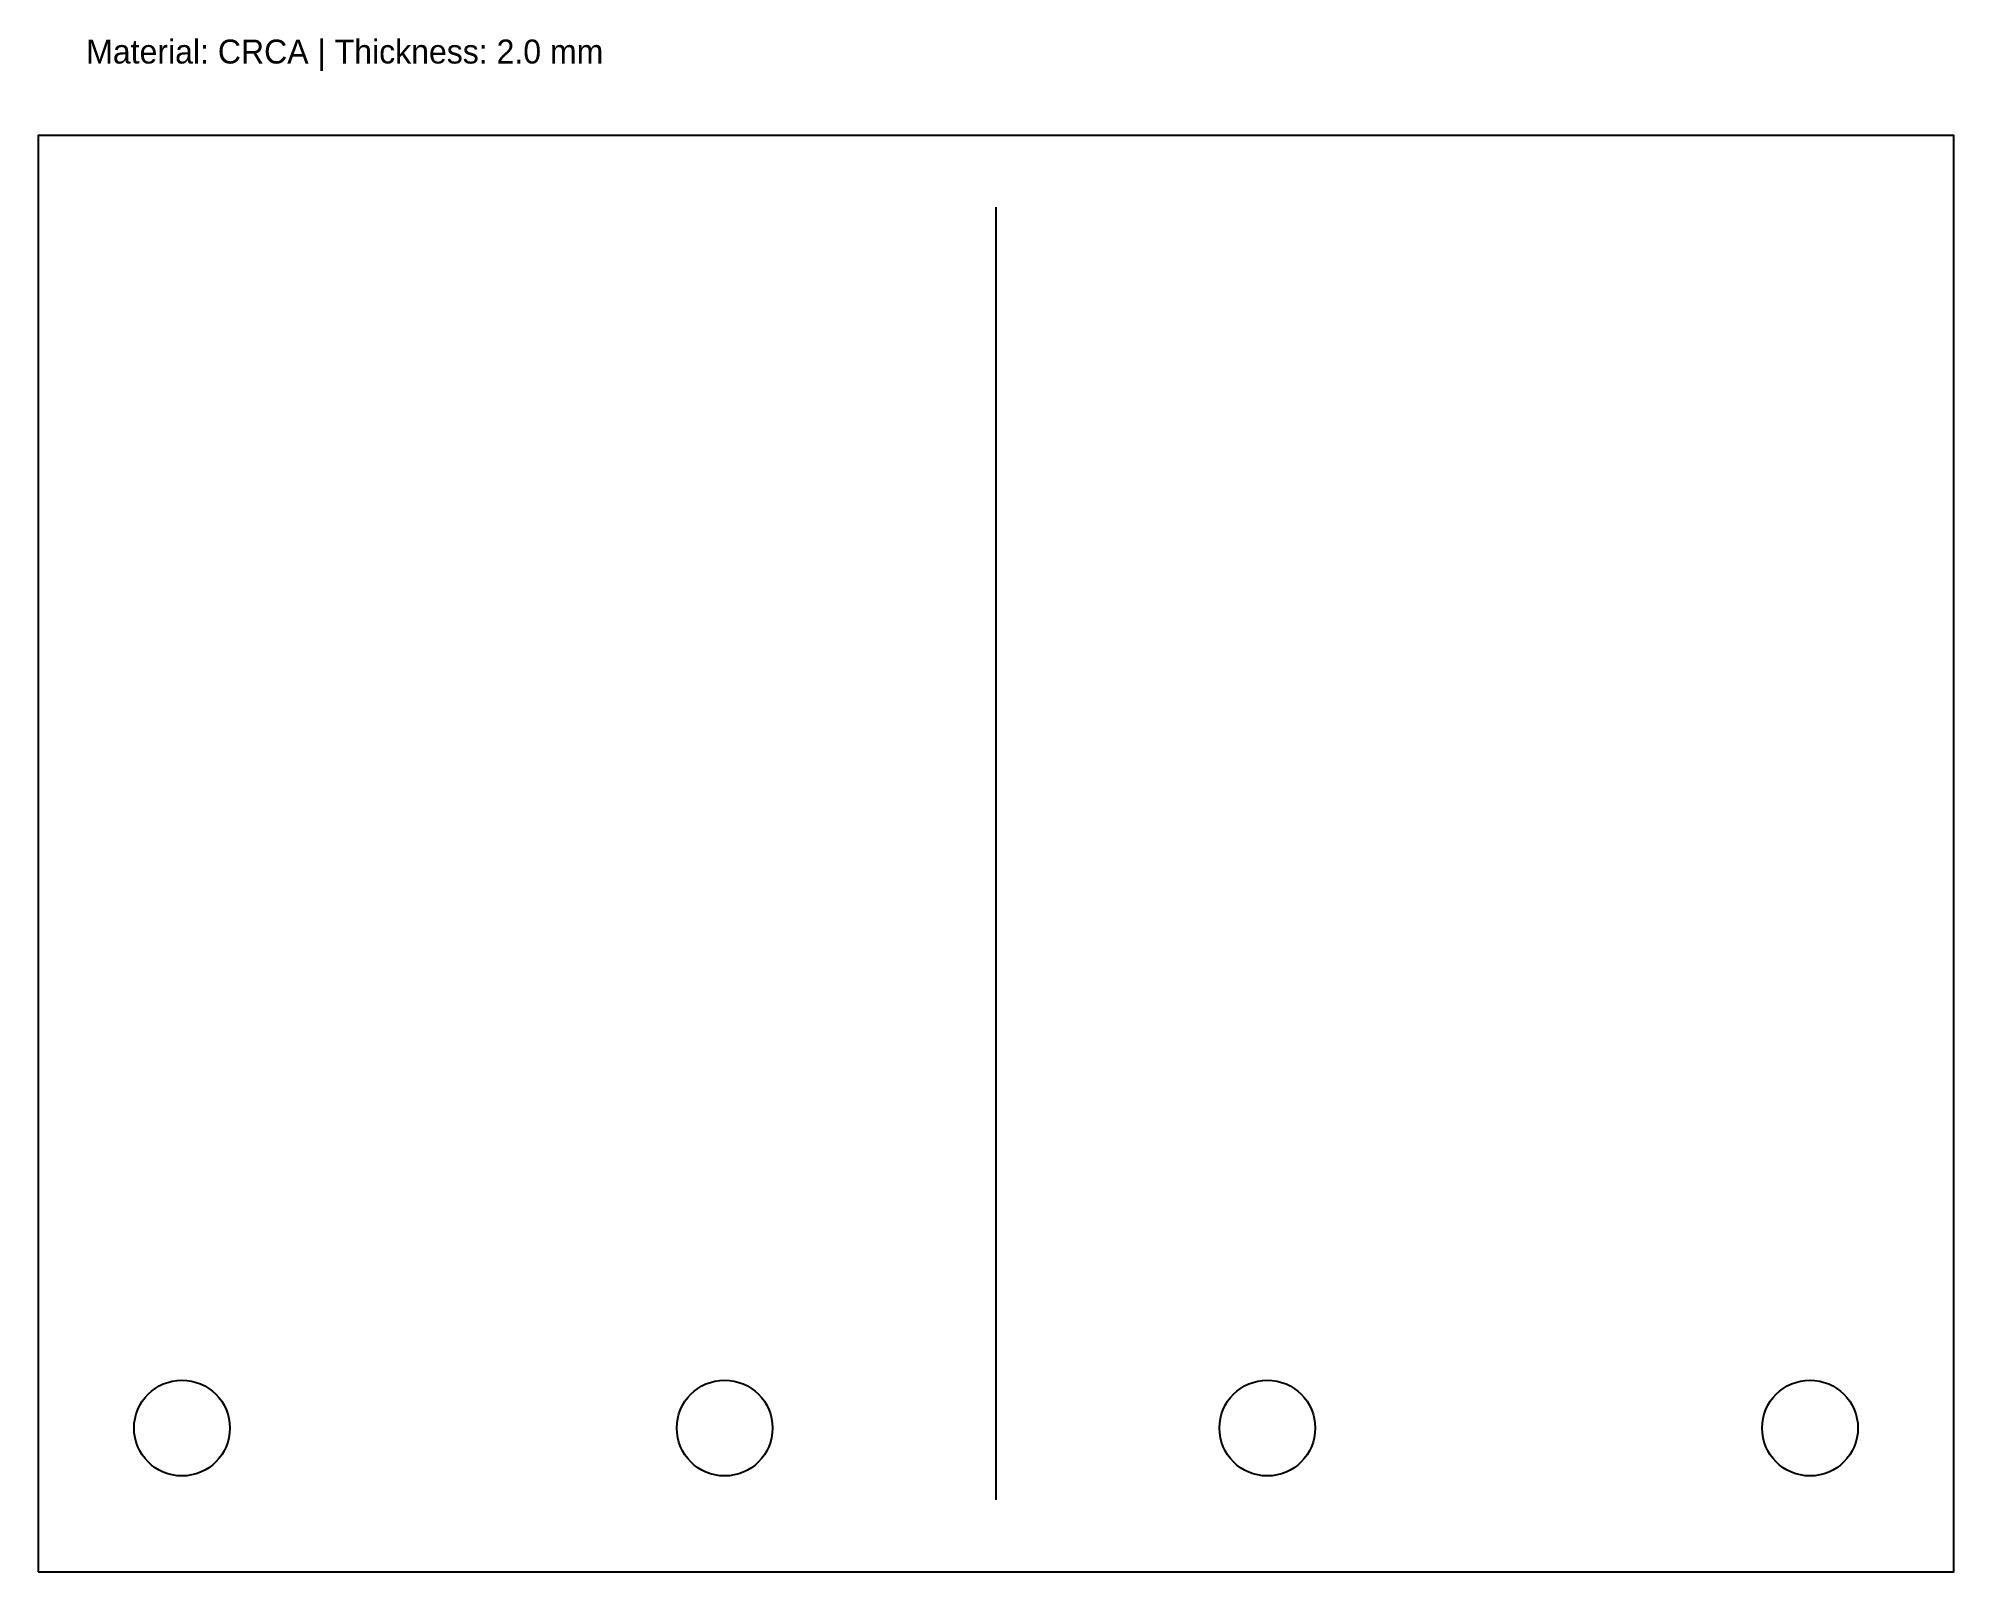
# Model space of a CAD drawing. Header units: metres. Extents: x 0 to 400, y 0 to 320.
import ezdxf

# ---------------------------------------------------------------- set-up
doc = ezdxf.new("R2010")
doc.units = ezdxf.units.M

msp = doc.modelspace()

# ---------------------------------------------------------------- linework, layer by layer
msp.add_lwpolyline([(0, 0), (400, 0), (400, 300), (0, 300)], close=True)
for centre in [(30, 30), (143.33, 30), (256.67, 30), (370, 30)]:
    msp.add_circle(centre, 10)
at = {"layer": 'CONTINUOUS'}
msp.add_line((200, 15), (200, 285), dxfattribs=at)

# ---------------------------------------------------------------- texts
at = {"layer": 'NOTES'}
msp.add_text('Material: CRCA | Thickness: 2.0 mm', height=5, dxfattribs=at).set_placement((10, 315))

doc.saveas('drawing.dxf')
